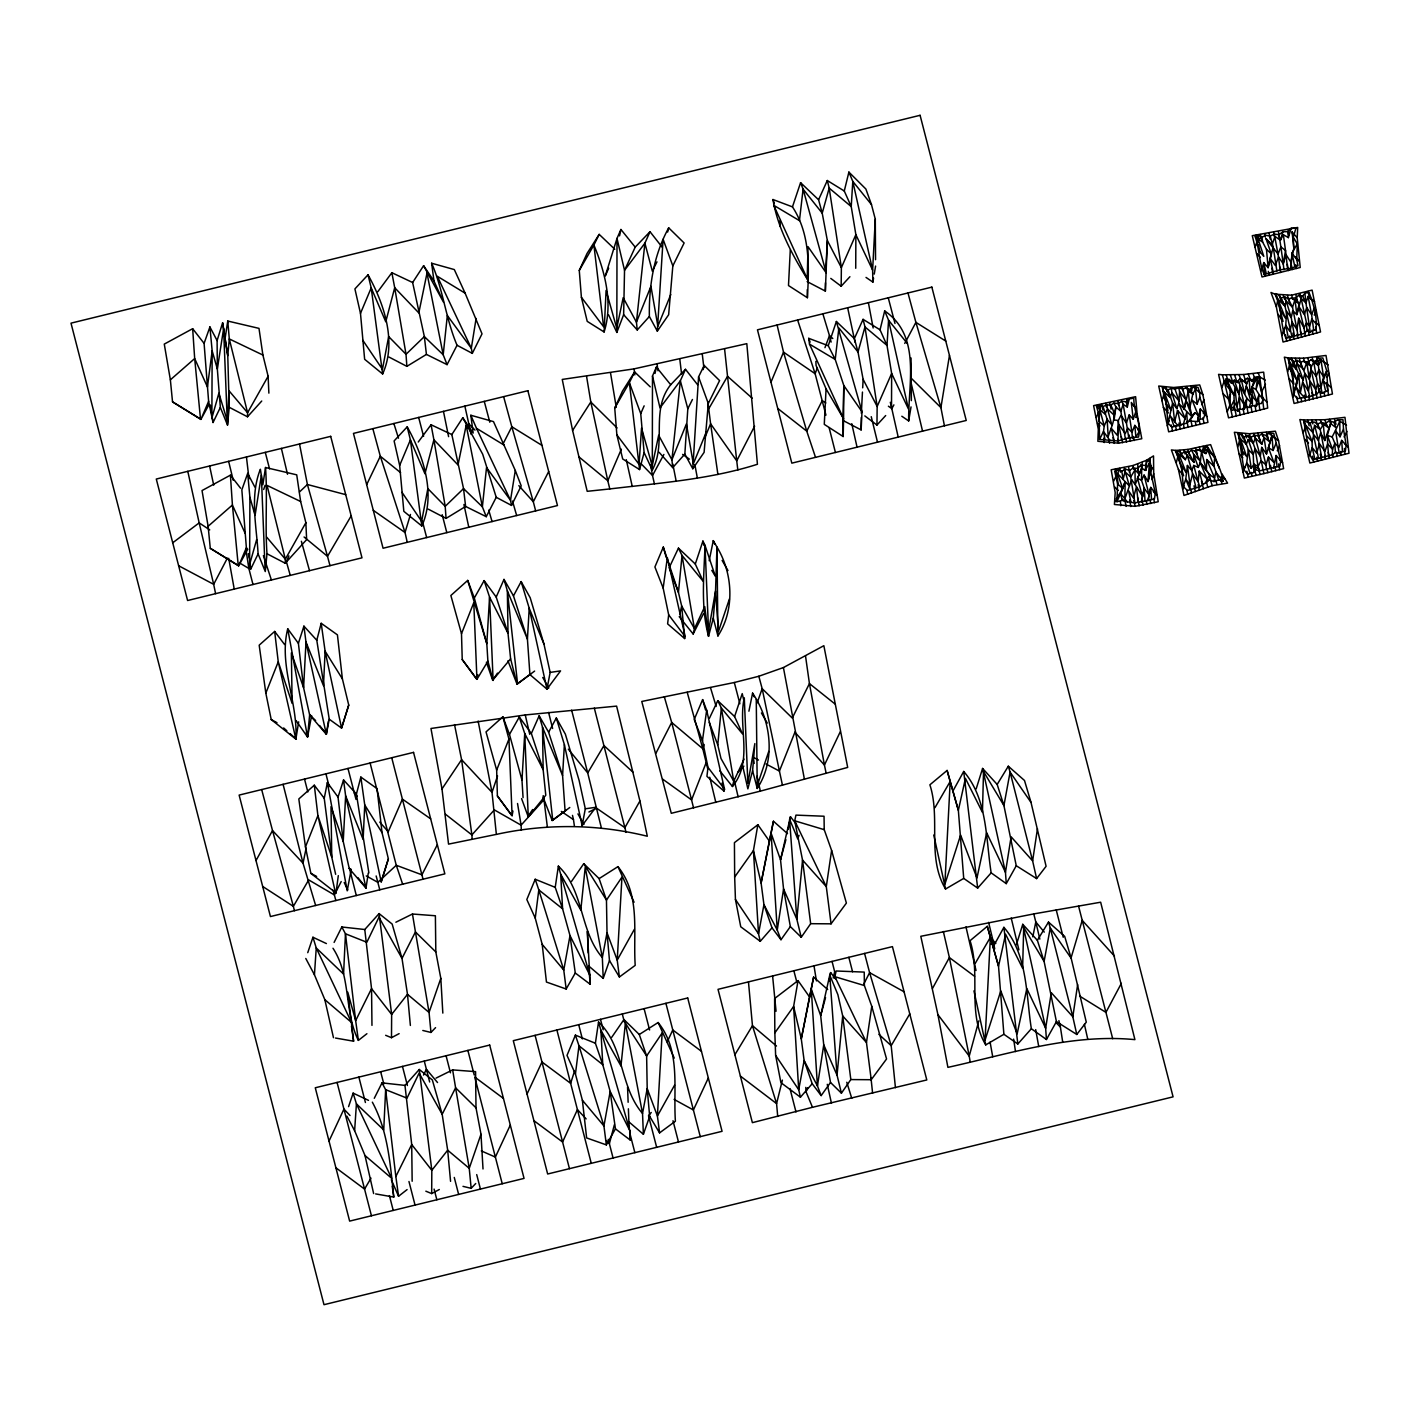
<?xml version="1.0" encoding="UTF-8"?>
<svg xmlns="http://www.w3.org/2000/svg" width="1420" height="1420" viewBox="0 0 1420 1420"><rect width="100%" height="100%" fill="white"/><g stroke="black" fill="none" stroke-linecap="round" stroke-linejoin="round"><path stroke-width="1.5" d="M1297.223 237.779L1297.685 227.448L1252.28 235.684L1262.007 276.971L1300.223 267.492L1297.223 237.779L1293.016 232.951L1293.265 239.447M652.295 470.038C666.992 443.005 650.165 410.664 670.684 384.731L656.395 367.07L652.49 375.998L652.295 470.038L644.112 452.572L640.74 413.611L629.362 382.637L634.651 371.969L650.253 386.861M1311.157 359.775L1315.328 361.443L1317.955 358.124L1322.836 357.982L1326.724 370.815L1327.806 390.624L1322.251 393.216L1318.985 391.742L1313.748 362.207L1311.157 359.775L1307.589 362.153L1303.471 361.23L1300.4 362.242L1297.17 360.396L1293.709 361.798L1292.058 359.633L1288.685 358.958L1289.981 369.147L1297.223 380.773L1293.602 394.263L1297.312 398.683L1309.772 396.659L1316.517 394.334L1318.985 391.742M265.522 467.499C267.563 496.166 264.954 524.938 266.978 553.747L285.242 563.243L306.631 539.618L305.868 522.72L300.649 501.509L296.727 474.848L265.522 467.499L262.86 484.735L260.375 469.257C249.6 496.148 256.558 525.826 258.103 553.871L250.808 568.958L249.618 564.503L249.92 497.337L247.666 473.428L241.844 489.829L246.37 547.765L238.667 565.87L247.719 549.256L246.37 547.765M855.727 268.273L855.87 234.655L851.237 206.592L852.781 181.37L848.894 172.104L844.279 191.008L851.237 206.592L829.191 188.097L827.292 180.517L844.279 191.008M891.511 407.096L891.653 373.478L887.003 345.415L888.565 320.192L884.678 310.927L880.045 329.83L887.003 345.415L864.975 326.919L863.076 319.34L880.045 329.83M296.017 720.526L307.554 737.051L309.631 714.828L303.596 687.706L298.395 643.331L287.727 628.811C278.498 665.465 298.111 702.19 295.875 739.11L298.661 721.857M385.654 1035.304L391.494 1037.7L391.654 1014.43L379.087 913.593L392.168 924.065L402.002 958.394L407.487 994.319L410.38 1025.453M425.84 1191.185L431.68 1193.581L431.822 1170.311L419.273 1069.473L432.337 1079.945L442.17 1114.274L447.673 1150.2L450.566 1181.333M830.771 278.391L841.172 286.219L841.368 267.652L829.191 188.097L822.216 213.177L827.345 240.53L825.357 291.1L807.146 281.604M864.816 415.9L876.957 425.041L877.152 406.475L864.975 326.919L857.999 352L863.129 379.353L862.685 387.837M1253.949 472.452L1253.239 454.524L1248.233 439.525L1246.316 444.194L1248.357 449.661L1251.286 468.351L1254.037 464.233L1258.084 466.434L1259.433 470.872L1279.881 466.292L1280.769 460.63L1273.74 433.437L1269.143 433.029L1266.107 435.478L1261.989 434.236L1258.262 435.833L1254.286 435.23L1251.02 437.378L1247.47 435.656L1244.026 437.023L1241.95 434.893L1238.559 434.183L1243.973 469.825L1247.559 474.262L1253.949 472.452L1255.759 469.665L1254.037 464.233M825.357 291.1L825.464 282.775M815.879 361.372L816.074 365.455L826.067 388.849L824.274 424.367L843.178 436.543L843.586 418.776L809.489 344.119L808.726 338.333L828.25 345.699L835.226 359.455L843.817 385.53L842.912 420.426L861.141 429.923L861.301 417.445M1127.32 501.863L1122.19 500.39L1116.954 501.721L1122.741 488.516L1117.398 473.41L1125.137 481.628L1124.889 498.793L1127.32 501.863L1134.899 502.875L1154.424 499.023L1155.33 493.113L1150.466 471.049L1151.46 467.961L1149.632 460.08L1146.614 461.997L1145.106 470.41L1141.716 468.05L1140.988 464.997L1145.177 465.494M1194.859 412.67L1189.676 421.048L1197.521 421.527L1198.391 415.652L1194.859 412.67L1187.369 422.929L1171.89 427.118L1168.056 423.249L1166.139 403.919L1162.66 387.11L1168.056 389.861L1172.583 402.978L1176.807 408.623L1178.706 403.369L1179.612 391.636L1178.742 387.802L1175.014 389.098L1171.287 388.264L1168.056 389.861M1200.131 419.202L1200.308 408.924L1205.207 413.806L1203.397 418.74L1200.131 419.202L1197.521 421.527L1200.308 408.924M1099.098 415.545L1099.542 439.454L1118.037 440.963L1128.776 437.804L1138.503 437.094C1141.857 423.959 1133.373 411.339 1133.852 398.15L1129.255 398.949L1126.273 401.771L1121.835 401.274L1118.161 403.511L1113.972 403.12L1110.476 405.197L1106.748 404.824L1103.074 406.564L1100.198 405.126L1096.418 406.084L1099.098 415.545L1100.198 405.126L1099.009 421.225L1104.245 425.964L1103.5 431.52L1104.902 439.046M1155.33 493.113L1150.732 487.415L1147.946 500.816L1149.064 494.888L1144.254 488.32L1141.361 501.97L1142.55 496.467L1135.201 484.628L1141.716 468.05L1141.485 480.244L1144.254 488.32L1145.017 500.816M229.223 407.291L227.519 425.095L220.349 407.416L217.331 368.952L217.1 340.569L222.62 322.802L227.768 355.763L229.223 407.291L247.488 416.788L247.577 412.723L229.294 338.936L227.768 321.044L258.99 328.375L262.895 355.036L268.114 376.264L268.877 393.145M285.242 563.243L285.331 559.178L267.049 485.409L300.649 501.509M1234.37 409.386L1233.98 395.115L1225.868 384.554L1225.993 379.033L1229.436 379.406L1232.862 383.347L1239.056 394.21L1240.21 409.191L1237.814 411.019L1234.37 409.386L1232.454 410.398L1230.288 407.717L1230.022 388.76L1225.993 379.033M1343.48 429.089L1342.983 419.716L1337.551 419.752L1333.983 422.361L1329.369 420.728L1325.534 423.444L1321.15 422.432L1317.511 424.065L1313.926 421.935L1310.039 422.805L1303.72 421.101L1309.808 454.719L1312.595 459.796L1332.297 454.808L1335.386 452.572L1339.149 452.909L1345.343 450.974L1346.195 445.205L1343.48 429.089L1340.019 436.81L1335.492 430.455L1339.77 421.261L1343.604 423.337M790.283 250.026L788.49 285.544L807.394 297.721C809.151 266.57 810.287 234.123 792.466 206.876L772.941 199.51C777.894 228.638 792.395 255.138 807.803 279.953L773.722 205.296L799.442 220.632L803.099 189.144L800.578 182.665L792.466 206.876M1146.171 470.41L1146.419 460.328L1153.519 455.891L1153.697 473.552L1158.223 501.757L1135.13 506.319L1114.416 504.49L1115.179 492.509L1111.168 469.789L1133.142 465.494L1146.419 460.328M807.252 277.255L808.033 246.707L826.227 272.906L803.099 189.144L822.216 213.177L818.577 199.758L800.578 182.665M1142.053 467.854L1142.212 462.37M1184.919 451.595L1188.54 452.394L1191.557 450.122L1195.072 450.921L1198.32 449.749L1202.012 450.673L1203.752 447.513L1207.55 446.856C1214.366 457.187 1221.502 469.008 1223.099 481.291L1218.733 479.942L1213.976 466.292L1206.716 459.53L1206.396 470.481L1209.787 474.919L1214.597 477.936L1213.94 481.558L1209.609 479.924L1199.74 486.829L1187.404 490.486L1183.286 486.563L1181.476 465.778L1175.44 450.939L1179.736 451.613L1185.38 459.707L1187.28 455.305L1184.919 451.595L1181.688 453.583M1209.609 479.924L1209.787 474.919L1200.255 462.689L1201.497 451.524L1198.32 449.749M1297.294 243.92L1291.951 253.079L1291.011 268.273L1298.022 265.771L1296.744 259.594L1297.294 243.92L1293.283 237.282L1292.058 231.637L1293.815 248.376L1290.815 262.079L1291.011 268.273L1280.166 269.782L1264.226 274.522C1258.688 262.54 1259.717 248.536 1254.925 236.111L1258.652 235.045L1261.936 237.193L1262.664 242.128L1266.48 249.387L1271.202 253.701L1268.113 267.67L1263.782 262.558L1261.723 269.321M1243.725 409.492L1245.908 407.007L1249.103 407.505L1252.476 405.605L1252.014 387.145L1257.641 377.116L1260.108 377.596L1254.712 377.471L1251.553 380.897L1247.328 378.288L1243.707 380.968L1239.624 379.016L1236.784 382.335L1239.429 382.832L1244.399 405.357L1243.725 409.492L1240.21 409.191M1305.495 430.775L1305.726 425.343L1303.72 421.101M963.719 878.412L945.543 889.009C926.55 857.254 940.856 818.541 929.887 784.816L947.105 770.439L958.358 810.323L963.719 878.412L977.67 888.103L991.16 872.856C985.764 838.741 987.61 799.069 963.701 771.45L952.962 790.993M1003.887 1034.293L985.729 1044.889C966.736 1013.134 981.043 974.422 970.055 940.697L987.29 926.319L998.526 966.203L1003.887 1034.293L1017.838 1043.984L1031.346 1028.737C1025.95 994.621 1027.778 954.95 1003.887 927.331L993.13 946.856M1332.297 454.808L1332.546 449.359L1334.818 443.164L1332.173 436.881L1335.492 430.455L1339.149 452.909M861.141 429.923L861.993 411.729L836.362 321.488L828.25 345.699M1289.981 369.147L1290.265 363.325L1288.685 358.958M649.366 316.5C648.869 285.775 653.732 255.014 668.696 227.839L684.12 242.98L672.832 265.895L668.642 314.761L657.318 331.144L649.366 316.5L637.243 329.99L623.646 314.69L624.534 270.332L617.008 238.4L620.93 229.472L635.202 247.133L624.534 270.332L644.893 243.175L650.023 231.708L662.128 247.151M692.783 468.742L698.569 376.904L704.16 365.437L719.585 380.578L708.296 403.493L704.107 452.359L692.783 468.742L684.848 454.098L687.812 408.765L680.357 380.773L685.487 369.306L697.61 384.749M825.783 270.226L827.345 240.53L841.368 267.652L855.87 234.655L872.625 270.12L872.892 282.101L866.022 277.415M861.336 413.291L862.455 392.08M875.288 219.159L872.625 270.12L852.781 181.37L871.472 204.587L875.288 219.159L875.554 259.683M884.678 310.927C921.509 336.061 908.037 383.631 908.676 420.923L901.806 416.237M521.584 798.608L528.275 816.89L545.777 795.218L543.15 769.64L531.346 733.466L539.156 715.822L542.511 727.217L562.586 775.568L548.635 732.259L556.303 718.005L564.379 744.648L562.586 775.568L565.089 811.033L552.185 820.529L543.097 797.206M521.974 780.077L524.726 733.501L519.276 717.029L509.478 734.424L521.974 780.077L523.057 797.632M1240.139 444.921L1240.494 438.94L1238.559 434.183M1273.545 467.943L1276.101 455.5L1280.769 460.63M333.469 1037.683L324.825 999.644L314.441 974.794L316.252 947.974L312.95 937.253L326.405 943.572M373.637 1193.563L364.993 1155.525L354.627 1130.675L356.42 1103.855L353.136 1093.134L368.508 1100.358M1150.342 473.144L1150.2 458.092M1214.562 459.104L1213.976 466.292L1207.852 450.264L1202.012 450.673L1205.882 453.583L1207.852 450.264M679.204 616.67L693.137 633.977L694.433 628.669L682.044 555.468L678.441 592.389L663.3 547.091L654.904 566.971L663.158 588.075L668.678 614.842L667.613 623.877L684.671 638.556L681.689 606.02L678.441 592.389L669.157 567.751L678.441 548.155L682.044 555.468L703.184 581.33L695.303 564.024L702.918 541.091L704.995 545.316C704.018 575.774 700.592 606.819 708.544 636.337L713.284 618.179L715.538 591.057L716.958 547.055L713.266 540.647L709.183 560.705M742.766 766.321L747.861 788.863L752.6 770.687L754.854 743.583L747.861 783.378L744.293 697.841C737.672 727.413 753.594 760.765 732.454 786.503L719.78 770.776M1256.114 406.457L1258.226 403.564L1259.007 394.476L1255.99 389.524L1252.014 387.145L1250.132 393.961L1256.629 401.469L1256.114 406.457L1252.476 405.605M1140.988 464.997L1137.668 468.493L1133.142 467.943L1129.592 470.481L1125.634 469.186L1123.255 478.966L1121.711 471.298L1118.676 469.789L1114.647 471.138L1117.593 483.936L1116.954 501.721M1322.251 393.216L1320.919 387.713L1323.582 376.779L1320.937 360.077L1317.955 358.124M266.978 553.747L265.274 571.55L258.103 553.871M1149.632 460.08L1148.017 481.558L1144.094 475.097L1141.485 480.244L1137.473 478.291L1141.716 468.05M1178.742 387.802L1182.611 389.08L1186.321 387.855L1190.386 389.559L1193.386 386.843L1195.498 389.062L1192.8 394.086L1189.907 407.362L1192.267 417.072L1178.706 403.369L1185.398 419.006L1177.517 410.433L1174.642 421.722L1178.103 425.876M1205.864 482.729L1207.071 478.948L1199.208 471.138L1198.178 481.806L1199.74 486.829M732.454 786.503L733.75 781.195L721.005 758.546L717.757 744.897L721.36 707.994L717.757 700.681L709.397 718.325M1310.234 332.031L1305.956 302.904L1302.655 296.177L1304.891 293.07L1309.062 292.52C1313.518 304.182 1317.316 316.837 1316.038 329.387L1310.234 332.031L1306.915 330.718L1306.453 322.748L1301.146 298.466L1298.732 295.325L1295.484 297.898L1288.259 298.733L1284.709 296.922L1280.946 298.094L1279.154 295.183L1275.178 293.638C1282.686 307.643 1279.775 324.292 1285.987 338.368L1304.785 333.274L1306.915 330.718M1245.908 407.007L1246.867 398.257L1239.926 385.406L1239.056 394.21L1234.335 380.187L1230.377 382.637L1232.862 383.347L1234.335 380.187L1239.429 382.832L1241.204 379.406L1246.689 383.702L1244.683 393.837L1241.204 379.406L1239.624 379.016M657.318 331.144L663.104 239.288L672.832 265.895M717.934 635.929L716.958 547.055C732.933 573.343 735.028 609.659 717.934 635.929L713.284 618.179M748.908 711.207L752.582 693.155C771.273 720.703 775.941 759.789 757.25 788.455L752.6 770.687M707.994 767.35L706.929 776.385L723.987 791.082L724.537 789.236L706.663 710.195L702.616 699.616L694.22 719.478L702.474 740.583L707.994 767.35L724.537 789.236M757.25 788.455L756.256 699.563M535.251 918.136L538.801 889.896L535.216 879.264L555.22 887.358L562.586 908.818L570.006 935.602L575.278 973.002L566.172 989.012L546.452 982.054L542.191 944.353L535.251 918.136L526.82 899.534L535.216 879.264M575.437 1074.017L578.987 1045.777L575.402 1035.144L595.388 1043.238L602.772 1064.698L610.174 1091.483L615.446 1128.864L606.358 1144.893L586.637 1137.935L582.378 1100.234L575.437 1074.017L567.006 1055.415L575.402 1035.144M335.652 874.312L331.765 857.165L324.239 798.306L314.299 785.207L298.821 798.945L305.46 846.923L310.856 873.335L336.007 892.985L338.297 875.625M1258.901 250.577L1263.8 256.363L1258.102 239.146L1258.652 235.045L1257.108 244.79L1258.102 239.146L1265.948 235.276L1270.19 236.146L1274.29 234.052L1279.012 234.726L1282.934 231.708L1287.976 231.673L1291.117 228.283L1295.928 228.158L1293.283 237.282L1293.815 248.376M663.158 588.075L667.347 557.669L685.221 636.71L668.678 614.842M702.474 740.583L706.663 710.195M810.66 923.692L802.531 860.076L794.721 820.813L795.946 815.115L824.044 816.234L824.221 829.67L831.605 850.438L826.298 886.648L831.055 923.834L810.66 923.692L801.235 937.289L790.354 926.603L783.556 888.955L780.521 859.792L771.113 833.221L773.421 821.221L787.514 833.664M835.936 979.338L830.647 972.594L829.759 975.096L837.889 994.674L842.699 1015.957L866.466 1042.528L834.889 976.694L836.131 970.996L864.23 972.096L864.389 985.551L871.773 1006.319L866.466 1042.528L871.223 1079.715L850.828 1079.573L841.421 1093.169L830.522 1082.484L823.742 1044.836L820.689 1015.673L811.281 989.101L813.607 977.102L827.683 989.545M555.22 887.358L558.362 866.147C584.223 890.304 579.342 930.899 602.346 957.612L603.216 978.38L588.714 965.99L590.188 984.273L575.278 973.002M595.388 1043.238L598.53 1022.027C624.392 1046.185 619.51 1086.779 642.532 1113.493L643.384 1134.26L628.882 1121.871L628.385 1108.807M1304.785 333.274L1304.057 328.038L1298.661 318.24L1296.975 329.635L1297.933 335.67M1037.47 828.694L1032.624 860.893L1036.618 878.59L1046.096 866.289L1031.009 802.406L1024.494 780.485L1008.306 766.214L997.177 784.443L1003.922 805.566L1016.258 865.738L1006.265 883.63L991.16 872.856M1077.656 984.575L1072.81 1016.773L1076.786 1034.47L1086.282 1022.169L1071.177 958.269L1064.68 936.366L1048.493 922.095L1037.363 940.324L1044.108 961.446L1056.427 1021.619L1046.433 1039.511L1031.346 1028.737M1190.386 389.559L1192.8 394.086L1188.274 390.979L1184.156 409.315L1179.612 391.636L1185.984 399.801L1184.156 409.315M225.105 338.279L227.768 321.044M1266.551 469.576L1265.948 464.872L1268.433 457.027L1273.882 462.459L1268.45 447.744L1271.965 435.656L1275.728 438.762L1269.143 433.029L1271.965 435.656L1266.533 453.974L1261.706 447.371L1260.303 456.193L1263.889 473.605L1244.346 478.078L1234.37 432.283L1249.369 433.739L1275.391 431.201L1278.55 440.839L1283.627 468.635L1263.889 473.605M476.108 318.47L471.316 348.255L472.31 353.367L457.045 345.273C445.756 318.755 443.146 289.485 431.644 263.233L454.311 269.569L465.121 293.177L482.019 333.842L472.31 353.367M462.778 417.746L473.144 433.064L470.836 415.261L493.503 421.616L515.3 470.499L510.508 500.301L511.502 505.413L496.237 497.302L482.676 454.187L462.778 417.746L451.826 434.555L463.541 488.622L465.618 506.461L486.261 516.685L496.237 497.302M1312.861 394.955L1309.346 379.033L1311.388 366.466L1313.748 362.207L1318.381 365.526L1320.919 387.713L1317.6 383.808L1315.648 389.577L1316.517 394.334M315.613 720.543L309.631 714.828L326.351 734.317L328.322 721.324M368.88 872.98L356.42 794.046L343.551 779.935L338.031 797.099L343.232 841.492L349.267 868.596L365.987 888.103L368.295 873.016M949.465 355.408L940.91 407.629L944.424 425.805M287.727 628.811L307.554 737.051L311.601 715.591M338.031 797.099L327.363 782.58L347.208 890.837L351.237 869.359L349.267 868.596M872.892 282.101L873.566 278.089M874.241 274.095L875.59 266.072M908.676 420.923L911.036 406.901M1300.4 362.242L1304.856 373.389L1309.346 379.033L1311.388 366.466L1307.589 362.153M790.354 926.603L780.982 939.72L777.255 930.082L771.113 833.221L761.102 883.009L769.338 841.066L757.854 824.736L753.434 850.598L758.528 933.845L760.25 941.318L772.018 927.828L763.942 904.664L761.102 883.009L753.434 850.598L734.672 877.01L735.436 899.463L740.743 926.781L760.25 941.318M830.522 1082.484L821.168 1095.601L817.441 1085.963L811.281 989.101L801.288 1038.89L809.524 996.946L798.04 980.616L793.62 1006.478L798.715 1089.726L800.436 1097.198L812.204 1083.708L804.128 1060.545L801.288 1038.89L793.62 1006.478L774.841 1032.89L775.622 1055.344L780.911 1082.661L800.436 1097.198M1195.871 487.131L1191.788 470.499L1187.422 465.458L1185.753 479.179L1183.286 486.563M1283.946 269.693L1283.254 263.871L1285.526 250.541L1283.361 234.673L1288.366 237.637L1291.117 228.283M788.242 829.422L790.461 816.713L795.75 823.458M829.156 981.06L830.647 972.594M1254.712 377.471L1257.641 377.116L1255.99 389.524L1259.7 377.684M1300.01 397.777L1296.176 387.127L1298.679 373.762L1292.058 359.633M521.14 581.596L530.192 597.731L543.966 644.094L550.144 672.405L546.966 689.144L529.926 674.624L527.423 639.16L529.216 608.239L521.14 581.596L513.472 595.867L527.423 639.16L507.348 590.809L503.993 579.413L496.201 597.057L508.005 633.231L510.614 658.809L517.022 684.138L507.934 660.797M594.536 809.027L582.129 825.553L585.306 808.797L579.129 780.485L565.355 734.14L556.303 718.005M329.245 719.212L326.351 734.317L305.992 642.071L303.916 626.149L316.784 640.26L329.245 719.212L341.563 728.105L348.734 705.083L342.397 678.884L337.427 634.864L321.204 623.291L316.784 640.26M324.239 798.306L327.363 782.58M1225.868 384.554L1226.809 379.832L1232.862 383.347M1116.865 478.806L1118.676 469.789M1032.802 936.881L1035.801 921.953L1033.778 913.912L920.799 936.295L937.91 1014.625L947.903 1067.361C1009.389 1053.835 1071.159 1033.476 1134.917 1039.635L1100.66 902.215L1033.778 913.912M769.338 841.066L773.421 821.221M809.524 996.946L813.607 977.102M306.17 848.024L303.028 863.183L315.648 905.498M1144.254 488.32L1142.55 496.467L1137.473 478.291M1297.17 360.396L1296.407 369.342L1290.265 363.325L1292.715 374.507L1293.602 394.263L1298.679 373.762L1303.116 379.814L1300.312 392.95L1303.826 396.996M1276.349 306.844L1277.645 300.685L1275.053 294.188L1270.989 292.467L1276.349 306.844L1283.041 342.025L1320.547 331.961L1312.115 290.124L1291.614 295.183L1275.053 294.188M619.564 235.862L620.93 229.472M655.028 373.46L656.395 367.07M1292.022 336.984L1284.994 306.241L1286.147 300.898L1284.709 296.922M833.221 978.043L834.676 971.795L832.067 961.411M1270.19 236.146L1273.19 246.867L1268.113 267.67L1266.48 249.387M1150.466 471.049L1148.017 481.558L1151.46 467.961L1149.33 463.293L1145.106 470.41M679.701 614.541L681.689 606.02L694.433 628.669L704.746 606.624L708.544 636.337M1325.534 456.849L1320.209 429.532L1314.618 425.343L1312.914 432.55L1318.576 458.5M1121.835 401.274L1123.149 404.292L1127.303 407.025L1129.255 398.949M667.648 232.046L668.696 227.839M703.113 369.644L704.16 365.437M782.384 1080.105L776.58 1103.606L777.716 1116.457M1152.135 479.711L1153.697 473.552M1176.381 462.405L1177.908 456.37L1175.76 450.442L1171.394 449.909L1178.405 469.416L1183.978 495.456L1212.201 485.693L1227.59 483.119L1221.963 473.854M360.84 777.077L364.745 804.945L381.199 881.891L388.37 858.869L382.033 832.653L377.063 788.632L360.84 777.077L356.42 794.046M614.398 1124.658L609.375 1143.668L606.464 1140.562M599.187 234.371L587.01 253.523L579.271 270.439L581.401 297.295L587.223 321.364L604.103 331.978C613.191 303.383 605.062 271.912 593.897 245.039L599.187 234.371L614.789 249.245M634.651 371.969L622.475 391.121L614.736 408.055L616.866 434.893L622.688 458.962L639.568 469.576L644.112 452.572M785.899 839.681L780.521 859.792L790.461 816.713M825.535 997.585L820.689 1015.673L829.759 975.096L837.037 1075.153L841.421 1093.169M978.806 1020.891L969.221 1056.125L970.215 1062.036M1183.464 424.012L1186.712 412.297L1187.369 422.929M249.618 564.503L256.63 539.671M1237.814 411.019L1236.927 406.546L1239.607 397.085L1244.399 405.357L1246.867 398.257L1251.553 403.191L1246.423 386.453L1250.132 393.961L1253.736 381.394L1257.641 377.116L1251.553 380.897L1253.736 381.394L1247.328 378.288M1287.656 371.756L1289.697 364.762L1287.763 357.875L1284.337 357.148L1288.916 378.483A636.568 619.244 -1 0 0 1292.715 397.351L1294.081 403.475L1332.457 394.014L1326.014 355.461L1303.454 358.213L1287.763 357.875M1162.004 400.706L1158.702 386.027L1173.701 387.483L1199.722 384.944L1202.882 394.582L1207.941 422.379L1168.678 431.822L1162.004 400.706L1164.045 393.802L1167.968 410.824M1237.69 446.963L1239.731 440.058L1237.796 433.171M1070.928 958.34L1082.217 920.355L1114.469 956.121M1274.29 234.052L1278.479 256.86L1283.254 263.871L1286.023 254.57L1285.526 250.541L1280.875 246.885L1279.012 234.726M1271.202 253.701L1265.983 238.649L1272.089 244.737L1274.982 236.412L1280.396 240.246L1282.934 231.708M410.469 514.448L405.037 532.518L407.256 542.333M467.499 428.059L468.813 423.817L464.855 406.138M381.199 881.891L388.37 858.869M976.179 788.881L982.587 768.433L997.177 784.443M1016.365 944.761L1022.755 924.313L1037.363 940.324M574.479 1071.23L570.645 1083.336L541.978 1062L527.051 1094.004M704.125 744.488L702.776 748.713L707.728 768.823M1283.378 332.777L1285.757 325.269L1286.609 311.264L1291.242 317.601L1294.437 335.706M298.395 643.331L303.916 626.149M1255.156 247.151L1257.357 240.37L1256.096 235.152M1249.103 407.505L1252.884 395.843M1288.259 298.733L1292.502 307.306L1286.147 300.898L1291.242 317.601L1292.715 310.696L1296.851 314.69L1299.14 303.773L1295.005 299.584L1292.502 307.306L1296.975 329.635L1292.058 321.967L1289.892 331.446L1285.757 325.269L1288.277 337.41M1295.005 299.584L1296.851 314.69L1301.146 298.466L1305.956 302.904L1308.104 296.372L1311.867 300.064M1254.286 435.23L1255.315 438.034L1261.812 444.282L1264.048 437.466L1261.989 434.236M1182.736 489.261L1183.925 485.64M1281.923 335.493L1284.337 328.197M744.062 759.132L733.75 781.195L721.36 707.994L742.482 733.856L734.601 716.55L742.234 693.617L743.725 700.06M497.55 775.906L492.012 792.36L496.361 834.392L448.542 844.119L441.993 788.934L430.97 728.478L525.258 714.952L616.599 706.113L639.923 801.004L647.307 836.238C597.767 824.008 546.203 823.458 496.361 834.392M307.749 952.678L312.95 937.253M348.575 1106.641L353.136 1093.134M729.436 598.92L718.449 631.492L715.538 591.057L708.544 630.853L704.995 545.316L715.254 576.041L711.81 570.378M757.765 784.017L768.753 751.428M1309.808 454.719L1312.222 447.69L1312.062 441.531L1313.855 434.839L1318.488 440.484L1321.7 457.347M395.861 922.237L412.457 914.019L435.39 915.758L435.816 951.95L440.821 978.362L429.053 1012.442L430.97 1032.446L422.805 1030.476M436.029 1078.117L452.643 1069.899L475.576 1071.639L476.002 1107.831L480.99 1134.243L469.239 1168.323L471.156 1188.327L462.991 1186.357M1135.894 411.48L1133.213 419.219L1129.219 414.871L1126.433 422.965L1128.776 437.804M263.658 489.492L265.079 485.374M1122.19 500.39L1120.646 493.627L1116.244 499.183L1122.741 488.516L1125.137 481.628L1129.415 485.977L1124.889 498.793L1120.646 493.627L1125.137 481.628M1168.056 423.249L1172.583 402.978L1174.642 421.722L1170.506 416.237L1174.145 426.444M1221.91 387.642L1224.2 381.11L1222.301 374.791L1218.555 374.365L1228.548 417.853L1267.687 408.09L1263.658 372.164L1243.547 374.525L1222.301 374.791M1303.223 432.816L1305.513 426.266L1303.595 419.965L1299.868 419.539L1309.861 463.026L1349 453.246L1344.971 417.32L1324.86 419.699L1303.595 419.965M603.216 978.38L609.482 960.541L607.014 932.727L606.464 900.102L599.116 878.607L583.744 863.697L571.497 881.465M757.144 702.918L762.167 688.682L758.83 676.257L783.414 667.56L823.848 645.692L847.687 767.421L760.357 791.135L671.287 813.305L641.769 701.462L734.317 682.505L758.83 676.257M643.384 1134.26L649.668 1116.404L647.2 1088.607L646.632 1055.983L639.284 1034.488L623.93 1019.578L611.683 1037.345M1325.73 391.423L1323.209 380.773L1326.724 370.815L1323.582 376.779L1318.896 369.679L1316.233 376.389L1310.962 369.537L1315.648 389.577L1310.234 381.377L1308.441 391.103L1309.772 396.659M220.349 407.416L213.053 422.503L208.616 401.31L204.089 343.374L209.911 326.955L217.1 340.569M1260.711 271.291L1261.847 268.043M461.5 633.71L473.783 602.666L476.942 679.31L462.228 659.537L461.5 633.71L450.868 595.495L467.712 580.407L486.811 643.668L474.316 598.015L484.113 580.62L489.563 597.092L486.811 643.668L487.894 661.223L476.942 679.31L477.777 674.624M512.105 815.719L497.391 795.946L496.663 770.119L486.03 731.903L502.875 716.798L508.946 739.074L512.105 815.719L512.939 811.033M1292.715 397.351L1294.596 392.115M250.381 564.308L248.855 568.462L252.991 584.507M812.488 1107.298L752.387 1122.652L718.023 989.332L892.434 946.625L926.798 1079.963L812.488 1107.298L806.063 1091.82L807.554 1087.702M1167.293 425.822L1169.175 420.693M1242.961 472.079L1244.861 466.949M1248.233 439.525L1253.452 442.987L1255.315 438.034L1260.303 456.193L1255.12 448.702L1251.02 437.378M1135.698 417.445L1137.101 413.699L1135.609 396.677L1093.595 405.623L1098.299 429.195L1097.873 441.283L1118.552 443.182L1141.786 438.745L1137.101 413.699M817.387 367.709L815.133 373.726L825.943 415.137M824.949 347.669L829.475 335.635L822.854 313.82M1164.276 392.026L1170.896 409.936L1166.139 403.919L1164.276 392.026L1170.115 397.458L1171.908 392.701L1171.287 388.264M382.619 373.975C397.067 342.078 384.11 303.632 368.011 274.805L354.911 288.899L360.485 313.376L364.638 359.278L382.619 373.975L371.206 287.87L368.011 274.805M421.811 526.003C436.242 494.124 423.284 455.678 407.203 426.852L394.103 440.928L399.659 465.423L403.83 511.324L421.811 526.003L410.398 439.898L407.203 426.852M1096.453 417.533L1098.388 412.474M608.63 314.956L616.83 332.422L623.646 314.69M1346.195 445.205L1341.669 440.36L1338.918 447.477L1334.818 443.164L1335.386 452.572M799.052 835.351L797.721 838.794L789.573 819.216L796.851 919.272L801.235 937.289M1227.217 411.871L1229.844 405.09M1308.512 457.045L1309.826 453.654M991.337 944.3L992.917 940.235L988.604 922.379M706.202 762.522L691.575 799.904L693.546 807.927M1205.882 453.583L1201.497 451.524L1206.396 470.481L1200.255 462.689L1198.338 467.428L1193.758 465.423L1191.788 470.499L1187.28 455.305L1194.007 462.387L1193.617 454.329L1191.557 450.122M1243.973 469.825L1246.689 462.902L1248.357 449.661L1253.239 454.524L1255.12 448.702L1258.084 466.434L1261.066 460.684L1265.948 464.872L1261.706 447.371M265.824 693.137L278.249 661.827L274.663 631.438L259.185 645.177L265.824 693.137L271.22 719.567L295.875 739.11L278.249 661.827L292.13 703.397L291.366 652.916L303.596 687.706L305.992 642.071L323.494 685.7L325.109 651.177L321.204 623.291M305.46 846.923L317.902 815.612L314.299 785.207M496.663 770.119L508.946 739.074M1198.391 415.652L1192.196 400.227L1197.113 404.043L1199.829 397.209L1199.758 392.328L1197.983 387.34L1193.386 386.843M1314.21 308.3L1311.619 314.725L1313.695 330.274M1243.725 406.564L1245.872 401.274L1248.109 413.273M670.772 294.543L657.868 326.245L650.946 286.308L636.444 322.18L637.243 329.99M706.237 432.159L693.333 463.861L686.41 423.905L671.909 459.796L672.707 467.606L684.848 454.098M1134.811 425.361L1135.911 437.111L1139.603 430.81L1134.811 425.361L1131.953 432.354L1132.415 438.23M1230.554 394.263L1228.531 399.18L1232.436 416.965M1268.45 447.744L1273.101 450.477L1276.065 443.235M704.657 438.123L710.603 423.781L707.923 402.321M770.971 382.228L783.52 352.142L777.095 325.02M360.485 313.376L371.206 287.87L385.761 321.754L394.707 287.727L391.867 272.711L412.634 282.509L424.349 336.593L426.426 354.414L447.069 364.638L457.045 345.273M399.659 465.423L410.398 439.898L424.953 473.783L433.899 439.774L431.059 424.757L451.826 434.555M621.356 449.164L607.795 480.741L609.801 488.941C659.306 482.995 709.663 479.481 757.428 464.269L746.813 343.658L634.03 368.88L562.249 379.424L572.597 430.455L587.205 491.32L609.801 488.941M1277.272 450.743L1279.58 445.472M288.917 555.912L286.378 561.663L290.266 575.384M608.683 268.238L605.257 276.012L617.008 238.4L616.83 332.422M640.74 413.611L644.147 405.836M818.577 199.758L827.292 180.517M809.489 344.119L835.226 359.455L838.883 327.967L857.999 352L854.361 338.581L863.076 319.34M1314.21 315.116L1316.304 310.465M1113.706 481.131L1116.688 474.599L1115.374 469.097M208.616 401.31L200.912 419.415L208.953 404.629M329.014 1141.094L343.942 1109.091L350.012 1115.516M510.295 1125.084L495.367 1157.087L481.309 1150.91M667.169 1041.978L672.778 1029.979L701.444 1051.315M708.332 1077.975L693.404 1109.978L674.109 1099.417M1320.937 360.077L1318.381 365.526L1315.328 361.443L1320.937 360.077L1324.895 362.987M840.303 731.673L824.434 765.06L826.156 773.332M366.662 484.664L380.311 456.228L372.839 428.662M1258.99 381.661L1263.267 399.481L1261.28 403.599L1258.226 403.564M423.533 1075.082L426.39 1069.26L437.537 1082.537M1201.639 404.611L1204 399.765M407.096 1189.587L398.558 1196.261L395.843 1176.541L411.711 1144.52L404.966 1085.395L419.273 1069.473M1099.542 439.454L1103.5 431.52L1110.014 440.537M511.502 505.413L521.211 485.888L515.3 470.499M656.981 261.866L652.33 271.167L644.893 243.175L636.444 322.18L623.185 297.703L616.741 328.215L606.074 290.461L604.103 331.978M334.108 942.418L341.829 926.994L364.78 929.514L379.087 913.593M687.812 408.765L692.445 399.481M374.276 1098.299L382.015 1082.874L404.966 1085.395M1344.101 436.934L1346.888 431.396M548.688 471.511L533.316 501.775L535.659 510.898M341.19 881.572L334.392 894.937L308.69 879.903L293.372 906.351L294.401 910.699M503.035 443.945L511.821 426.745L503.621 396.642M693.137 633.977L703.45 613.795M655.969 753.203L671.678 722.443L664.347 696.865M864.017 983.598L869.608 972.647L864.585 953.441M437.324 844.722L421.917 874.809L396.269 865.277L370.105 763.019M1263.8 409.173L1261.67 391.76L1265.486 384.323M754.606 426.195L736.731 460.861L737.832 470.02M1230.288 407.717L1233.678 401.168L1236.927 406.546L1234.974 388.21L1233.98 395.115L1226.809 379.832M1314.618 425.343L1318.488 440.484L1320.618 432.816L1324.771 440.502L1330.611 423.568L1329.369 420.728M227.36 558.149L213.674 584.33L215.591 593.666M904.753 343.427L915.9 322.358L907.983 292.981M1121.374 983.332L1105.931 1012.371L1112.694 1038.712M1280.396 240.246L1283.361 234.673M663.885 454.453L652.525 475.487L654.407 483.883M932.479 988.48L949.376 957.559L943.359 931.502M256.008 860.555L272.516 830.54L261.67 789.573M893.908 404.877L891.813 408.658L898.203 437.111M634.367 929.337L617.221 960.115L619.386 976.995L635.202 965.369C632.983 931.91 640.793 894.973 617.948 866.644L599.116 878.607M674.553 1085.217L657.407 1115.996L659.572 1132.876L675.387 1121.25C673.151 1087.791 680.961 1050.853 658.134 1022.524L639.284 1034.488M268.114 376.264L247.577 412.723L228.868 390.606L227.519 425.095M305.868 522.72L285.331 559.178L266.623 537.062M639.923 801.004L624.889 827.7L626.06 832.368M579.271 270.439L593.897 245.039L603.589 326.742L581.401 297.295M614.736 408.055L629.362 382.637L639.568 469.576M708.704 408.853L727.537 376.318L724.608 349.16M934.981 807.643L950.193 781.444L947.105 770.439M975.149 963.523L990.379 937.324L987.29 926.319M909.776 1013.88L891.192 1045.67L895.434 1087.649M351.184 515.868L327.505 556.321L329.99 565.657M371.01 1178.156L364.567 1189.09L335.883 1167.772M1327.043 377.205L1329.28 373.407M734.885 1054.723L752.458 1025.666L748.464 981.877M572.597 430.455L590.809 402.02L586.602 376.584M412.634 282.509L423.604 265.7L433.97 281.018L443.484 302.14L423.604 265.7M441.993 788.934L461.589 759.682L454.524 724.591M1209.787 474.919L1207.071 478.948L1200.255 462.689M510.614 658.809L492.651 680.233L497.497 673.115M527.814 816.642L532.66 809.524M543.966 644.094L529.216 608.239L546.966 689.144L560.563 670.897L550.144 672.405M348.734 705.083L341.563 728.105L325.109 651.177L342.397 678.884M831.055 923.834L846.391 903.102L831.605 850.438M871.223 1079.715L886.559 1058.983L871.773 1006.319M377.791 291.704L391.867 272.711M418.261 442.01L431.059 424.757M462.228 659.537L476.321 678.724M497.391 795.946L511.484 815.133M1208.828 479.428L1206.556 482.125L1207.71 487.166M651.265 1112.499L648.496 1115.658L656.661 1147.324M543.203 795.644L543.984 799.691L521.087 825.162L521.353 830.238M247.488 416.788L261.741 401.026M841.172 286.219L849.905 276.722M876.957 425.041L885.689 415.545M430.97 1032.446L435.567 1027.636M471.156 1188.327L475.735 1183.517M635.202 247.133L650.023 231.708M670.684 384.731L685.487 369.306M737.938 772.231L743.867 766.143M299.478 491.977L307.412 484.504L299.514 443.981M1114.665 501.917L1117.292 499.467M170.364 379.832L194.682 358.55L192.659 328.695L164.276 344.101L170.364 379.832L172.53 401.86L200.912 419.415M208.119 526.288L232.418 505.005L230.413 475.167L202.03 490.557L208.119 526.288L210.284 548.315L238.667 565.87M332.99 948.258C351.361 976.374 343.889 1011.519 358.373 1040.381L366.91 1033.707M757.854 824.736L734.424 842.646L734.672 877.01M798.04 980.616L774.61 998.526L774.841 1032.89M534.63 671.074L517.572 683.765L507.348 590.809L508.005 633.231L489.563 597.092L493.13 680.482L487.894 661.223M565.089 811.033L569.793 807.483M172.707 542.795L199.173 522.879L187.795 471.334M517.022 684.138L530.849 673.843M552.185 820.529L566.012 810.252M389.044 357.077L406.865 366.36L426.426 354.414M428.236 509.123L446.058 518.406L465.618 506.461M1121.711 471.298L1125.634 469.186M391.494 1037.7L399.127 1033.636M431.68 1193.581L439.312 1189.516M588.892 812.009L596.613 808.211L624.889 827.7L594.323 708.136M1213.94 481.558L1218.733 479.942M1175.76 450.442L1187.777 449.448L1210.621 444.637L1219.319 468.369M585.306 808.797L595.708 807.305M335.475 1038.038L353.598 1041.197L347.758 992.154L355.657 1020.66L358.373 1040.381M375.661 1193.918L393.784 1197.078C390.269 1164.702 388.175 1131.438 372.342 1102.168M1298.732 295.325L1302.655 296.177M345.717 494.657L307.412 484.504L327.505 556.321L304.075 537.009M1332.173 436.881L1327.38 435.496L1330.611 423.568L1335.9 427.58L1333.983 422.361M824.221 829.67L794.721 820.813L826.298 886.648L802.531 860.076L796.851 919.272L783.556 888.955L777.255 930.082L763.942 904.664L758.528 933.845L735.436 899.463M834.889 976.694L864.389 985.551M1255.759 469.665L1259.433 470.872M1254.02 466.488L1258.652 468.635L1259.966 474.546M262.895 355.036L229.294 338.936L227.768 355.763L222.62 322.802M752.795 757.02L758.493 760.037M766.108 764.049L779.42 771.078L782.473 785.278M178.636 565.746L213.674 584.33L199.173 522.879L209.734 529.891M271.22 719.567L276.971 722.691M310.856 873.335L316.607 876.459M904.078 991.799L869.608 972.647L891.192 1045.67L878.891 1034.346M366.271 875.927L377.827 882.335L379.779 889.79M1342.894 423.178L1346.533 425.255M1258.297 373.105L1259.753 376.974L1265.22 380.098M239.536 562.923L248.855 568.462L245.855 548.936M465.121 293.177L437.289 276.261L471.316 348.255L447.335 315.506L443.2 354.769L447.069 364.638M470.836 415.261L476.481 428.308L504.295 445.223M172.53 401.86L200.504 419.006L194.682 358.55L207.444 387.003L212.166 350.882L209.911 326.955M210.284 548.315L238.24 565.462L232.418 505.005L245.198 533.476M541.961 445.383L511.821 426.745L533.316 501.775L518.832 485.622M1079.661 996.094L1105.931 1012.371L1078.543 906.031M945.773 341.084L915.9 322.358L940.91 407.629L911.143 378.128M1016.258 865.738L1036.618 878.59M1056.427 1021.619L1076.786 1034.47M1221.271 476.641L1224.803 478.913M262.664 886.453L293.372 906.351L272.516 830.54L303.028 863.183L283.095 784.319M1258.102 239.146L1262.664 242.128M825.819 402.978L822.251 400.617L806.755 431.147L815.524 457.347M561.326 811.423L573.467 819.624L574.408 826.032M1337.551 419.752L1339.77 421.261L1340.019 436.81M1274.13 437.768L1278.55 440.839M1198.462 391.512L1202.882 394.582M430.65 818.825L402.41 799.14L388.228 831.747L379.761 822.073M373.283 510.33L405.037 532.518L380.311 456.228L400.582 472.647M682.629 454.382L689.41 459.139M888.387 406.209L891.813 408.658L890.322 402.286M662.696 779.172L691.575 799.904L671.678 722.443L702.776 748.713L687.209 692.285M1324.079 361.993L1328.144 364.922M1203.752 447.513L1212.751 454.027M974.581 976.303L949.376 957.559L969.221 1056.125L937.91 1014.625M533.92 1120.682L562.586 1141.999L577.425 1109.623L586.14 1118.907M503.425 1098.406L474.759 1077.07L502.236 1183.747M615.446 1128.864L630.356 1140.153L629.965 1130.977L598.53 1022.027M740.388 1076.094L776.58 1103.606L752.458 1025.666L776.491 1046.025M1199.758 392.328L1195.498 389.062L1197.113 404.043M1291.348 297.738L1299.14 303.773L1295.484 297.898M777.716 408.445L806.755 431.147L783.52 352.142L815.133 373.726L797.614 319.997M445.489 814.246L471.884 834.924L472.168 839.113M834.924 703.912L809.435 683.588L805.53 656.058M1253.097 381.181L1250.079 378.732L1248.269 374.188M1185.38 459.707L1175.44 450.939M578.668 456.654L607.795 480.741L590.809 402.02L617.079 427.935M324.825 999.644L351.468 1022.4L316.252 947.974L343.569 974.084L345.468 933.792L341.829 926.994M364.993 1155.525L391.636 1178.281L356.42 1103.855L383.737 1129.965L385.636 1089.672L382.015 1082.874M1122.528 499.29L1125.119 501.544L1126.149 506.407M832.794 338.528L829.475 335.635L831.126 342.078M1309.4 297.082L1314.565 301.643M1208.775 451.524L1214.65 456.707M283.645 727.945L286.822 730.767M290.017 733.572L296.372 739.216M332.83 890.18L336.007 892.985M1117.593 483.936L1122.741 488.516M752.227 398.221L727.537 376.318L736.731 460.861L710.603 423.781L717.916 474.493M1240.494 438.94L1246.636 456.583L1241.896 450.495L1240.494 438.94L1246.316 444.194L1244.026 437.023M633.125 772.338L603.944 745.571L587.702 772.924L601.405 827.966M1243.707 380.968L1246.689 383.702L1249.156 378.43L1250.132 393.961M1280.094 460.435L1282.615 462.778M1203.148 413.007L1206.947 416.521M678.441 548.155L695.303 564.024M717.757 700.681L734.601 716.55M836.362 321.488L854.361 338.581M1231.14 406.351L1235.063 410.131L1236.341 416.078M1186.321 387.855L1192.8 394.086M1133.32 404.966L1136.408 408.002M1114.629 486.882L1118.268 490.45M435.816 951.95L415.439 931.946L412.457 914.019M476.002 1107.831L455.607 1087.826L452.643 1069.899M1280.946 298.094L1284.994 306.241L1277.982 299.336L1275.178 293.638M1321.15 422.432L1328.907 428.165L1325.534 423.444M1097.553 423.444L1100.038 425.893M1315.594 322.091L1319.322 325.819M848.894 172.104L865.88 189.037L871.472 204.587M1345.13 444.123L1348.237 447.247M1262.274 397.405L1266.924 402.091M1326.546 383.027L1331.41 387.926M1304.59 439.029L1308.53 443.022M1223.277 393.873L1228.531 399.18L1224.2 381.11L1226.986 383.95M474.99 430.082L468.813 423.817L471.209 434.431M1055.788 1022.365L1060.403 1027.068L1062.71 1042.085M640.74 463.381L652.525 475.487L650.555 464.677M1137.952 429.94L1140.455 432.55M1316.588 324.204L1311.76 319.074L1309.737 326.28L1306.453 322.748L1304.057 328.038L1298.75 306.294L1304.305 314.565L1306.737 307.519L1311.619 314.725L1308.104 296.372M1306.844 436.011L1312.062 441.531L1305.726 425.343L1312.914 432.55L1310.039 422.805M1133.142 467.943L1138.733 473.765L1137.668 468.493M995.828 943.43L992.917 940.235L994.71 948.844M1238.986 453.601L1242.837 457.808M1163.299 407.345L1168.447 412.954M1256.611 253.346L1260.392 257.481M1153.306 491.462L1156.945 495.473M1323.209 380.773L1327.824 385.867M659.111 452.288L672.707 467.606M1265.983 238.649L1278.035 254.056L1280.875 246.885L1283.254 263.871M1288.916 378.483L1293.922 384.199L1289.697 364.762M347.971 768.451L354.343 793.052L357.165 796.283M1263.267 399.481L1259.007 394.476L1256.629 401.469L1252.014 387.145M1251.286 468.351L1246.689 462.902L1250.044 473.357M542.191 944.353L563.758 970.073L566.172 989.012M582.378 1100.234L603.926 1125.954L606.358 1144.893M1044.268 932.106L1035.801 921.953L1039.831 939.117M1178.405 469.416L1183.623 475.735L1177.908 456.37M1295.466 256.754L1299.229 261.351M1247.47 435.656L1253.452 442.987M568.337 749.174L587.702 772.924L571.639 710.195M319.606 725.514L326.298 733.785M357.911 877.631L365.934 887.553M907.256 343.409L888.565 320.192L908.409 408.942L891.653 373.478L877.152 406.475L863.129 379.353M1223.099 481.291L1215.786 472.043L1214.597 477.936L1206.716 459.53M192.659 328.695L204.089 343.374M230.413 475.167L240.566 488.196M274.663 631.438L284.603 644.538M616.866 434.893L639.053 464.34L641.538 428.059L652.206 465.813L658.667 435.301L671.909 459.796L680.357 380.773L659.998 407.948L652.49 375.998M772.018 927.828L780.982 939.72M812.204 1083.708L821.168 1095.601M1296.744 259.594L1291.951 253.079L1294.774 266.463M1134.367 406.582L1131.314 402.428L1133.213 419.219M484.113 580.62L496.201 597.057M519.276 717.029L531.346 733.466M1149.756 464.589L1153.413 469.7M1296.176 387.127L1300.312 392.95L1298.679 373.762M861.993 411.729L843.817 385.53L843.586 418.776L826.067 388.849M1181.476 465.778L1186.197 472.594L1178.884 454.329L1179.274 459.654M1031.009 802.406L1010.081 772.072L1008.306 766.214M1071.177 958.269L1050.267 927.952L1048.493 922.095M1278.178 314.352L1283.041 321.435L1277.645 300.685M362.828 340.303L382.442 369.342L388.654 336.575L406.014 354.29L406.865 366.36M402.02 492.349L421.633 521.389L427.846 488.622L445.205 506.336L446.058 518.406M775.622 1055.344L798.715 1089.726L804.128 1060.545L817.441 1085.963L823.742 1044.836L837.037 1075.153L842.699 1015.957L850.828 1079.573M1290.815 262.079L1286.023 254.57L1287.496 268.398M1280.858 310.909L1285.49 318.311L1277.982 299.336L1278.87 304.59M382.033 832.653L364.745 804.945L363.13 839.468L345.628 795.857L343.551 779.935M609.482 960.541L619.386 976.995M649.668 1116.404L659.572 1132.876M722.123 560.438L727.963 570.574M761.422 712.964L767.261 723.099M503.993 579.413L513.472 595.867M539.156 715.822L548.635 732.259M542.759 677.5L548.777 688.043M577.922 813.909L583.922 824.452M1266.107 435.478L1269.675 441.833L1264.048 437.466L1266.533 453.974M1188.54 452.394L1194.007 462.387M305.779 958.464L314.441 974.794M346.924 1116.156L354.627 1130.675M1284.994 306.241L1279.154 295.183L1281.142 301.058M247.666 473.428L254.837 487.024M1195.072 450.921L1200.326 461.127L1193.617 454.329L1198.338 467.428M1113.972 403.12L1115.889 406.901L1120.859 411.392L1125.474 439.348M629.965 1130.977L610.174 1091.483L603.926 1125.954L578.987 1045.777L602.772 1064.698L600.873 1030.174L620.966 1065.994L625.386 1023.199L623.93 1019.578M1317.511 424.065L1320.209 429.532L1323.351 424.615L1324.771 440.502M1220.383 479.8L1222.158 483.403M634.066 902.232L617.948 866.644M674.251 1058.113L658.134 1022.524M306.365 732.489L308.14 736.234M344.208 882.53L347.776 890.003M476.481 428.308L510.508 500.301L486.528 467.535L482.374 506.816L486.261 516.685M1241.95 434.893L1246.316 444.194M391.317 1179.771L398.558 1196.261M1166.015 387.944L1170.115 397.458M1258.262 435.833L1261.812 444.282M713.266 540.647L714.81 544.286M752.582 693.155L754.109 696.812M583.744 863.697L606.464 900.102L621.96 877.116L617.221 960.115L607.014 932.727L602.346 957.612L585.217 867.318L580.798 910.113L560.705 874.294L558.362 866.147M1290.265 363.325L1297.223 380.773M1329.581 419.361L1331.392 423.905M1192.267 417.072L1185.878 400.511L1189.907 407.362L1188.274 390.979M1195.125 385.583L1196.368 388.849M709.237 722.336L717.757 744.897M1110.476 405.197C1118.144 415.563 1111.363 426.302 1108.186 436.65L1107.139 419.326L1103.074 406.564M467.712 580.407L474.316 598.015M502.875 716.798L509.478 734.424M1320.316 419.93L1322.233 425.059M1239.003 374.773L1240.92 379.885M772.941 199.51L774.344 203.309M808.726 338.333L810.128 342.131M698.569 376.904L708.296 403.493M1261.954 432.834L1263.232 436.366M1186.268 386.577L1187.564 390.109M1293.709 361.798L1296.407 369.342M1283.325 295.555L1284.692 299.531M486.421 662.217L492.651 680.233M1253.487 433.544L1254.765 437.307M1215.502 479.995L1217.011 484.38M1118.161 403.511L1120.859 411.392L1123.149 404.292L1126.433 422.965L1120.93 415.403L1118.303 420.498L1118.037 440.963M1312.062 357.52L1313.819 362.686M1311.672 420.196L1312.95 423.959M1230.359 375.022L1232.294 380.666M1175.014 389.098L1179.062 401.026L1171.908 392.701L1176.807 408.623M1190.652 386.116L1192.019 390.163M402.659 884.198L396.269 865.277L377.827 882.335L376.158 875.962M1324.86 419.699L1326.848 425.592M1303.454 358.213L1304.696 361.958M1266.32 432.372L1268.22 438.105M263.392 555.628L271.415 579.999M1234.619 374.933L1236.962 382.14M1199.829 397.209L1205.207 413.806M1179.878 450.406L1181.191 454.453M1315.932 420.107L1318.399 427.757M1203.059 446.324L1204.87 451.933M1257.676 433.224L1260.126 440.892M1245.375 433.792L1246.671 437.857M1206.84 445.489L1208.136 449.501M1195.462 447.974L1197.397 454.063M1243.547 374.525L1246.121 382.619M1182.611 389.08L1185.984 399.801M393.855 423.515L398.487 438.194M1249.369 433.739L1251.197 439.579M1199.279 447.158L1200.521 451.152M1183.872 450.033L1185.114 454.027M1295.324 358.426L1296.584 362.508M1181.99 386.968L1183.215 390.908M846.781 1082.271L851.769 1098.334M1187.777 449.448L1189.587 455.341M1291.614 295.183L1292.786 298.981M1307.696 357.911L1309.346 363.36M1134.899 502.875L1129.592 470.481M982.587 768.433L1005.466 872.359L1006.265 883.63M1022.755 924.313L1045.652 1028.24L1046.433 1039.511M710.479 687.599L716.159 706.485M1253.168 373.744L1254.943 379.673M1226.241 374.986L1228.016 380.897M1287.478 295.537L1289.342 301.839M1209.946 478.078L1212.201 485.693M488.728 510.135L492.066 521.566M1307.554 420.16L1309.187 425.805M1334.481 418.9L1336.025 424.243M1299.318 358.39L1301.714 366.626M512.478 501.029L516.667 515.549M1241.488 433.632L1242.695 437.875M1165.82 387.376L1167.027 391.618M249.92 497.337L255.085 515.407L261.351 475.185L264.99 567.112M1316.553 357.006L1318.647 364.372M663.3 547.091L666.228 557.421M702.616 699.616L705.545 709.947M1162.128 386.914L1163.566 392.08M301.377 541.269L309.507 570.68M1295.768 294.543L1297.33 300.277M1276.882 271.096L1273.19 246.867M1291.455 358.266L1293.62 366.183M1299.903 293.692L1300.915 297.437M1199.208 471.138L1202.775 484.451M1193.758 465.423L1198.178 481.806L1192.587 473.801L1189.96 484.575L1190.084 489.58L1185.753 479.179L1189.96 484.575L1187.422 465.458M484.273 401.381L489.811 422.237M1201.462 481.167L1203.45 488.675M354.343 793.052L356.029 799.424M888.263 297.81L894.99 323.476M734.317 682.505L739.873 703.752M793.851 970.765L796.957 982.587M422.361 521.087L426.657 537.577M418.669 417.445L423.586 436.348M848.841 957.311L852.568 971.777M789.964 1088.572L795.999 1111.984M665.909 1003.319L700.273 1136.657M644.094 1008.661L649.597 1029.997M672.991 1120.717L678.476 1141.982M622.297 1013.986L624.409 1022.169M600.5 1019.329L603.198 1029.819M629.912 1133.462L634.864 1152.667M578.703 1024.672L582.36 1038.89M608.257 1139.372L613.067 1157.992M442.188 514.697L446.803 532.642M556.889 1029.997L591.27 1163.335M535.091 1035.34L569.455 1168.678M467.872 1050.409L474.227 1075.029M391.725 757.73L423.036 879.211M446.075 1055.752L450.477 1072.81M476.712 1174.606L480.439 1189.09M424.278 1061.077L429.656 1081.987M454.258 1177.428L458.642 1194.415M265.291 452.359L269.552 468.884M402.481 1066.42L407.398 1085.501M434.094 1189.09L436.845 1199.758M380.666 1071.763L383.826 1083.957M408.96 1181.493L415.048 1205.101M304.519 779.083L307.838 791.952M333.292 890.642L335.83 900.546M358.87 1077.088L365.419 1102.506M389.417 1195.604L393.233 1210.426M337.072 1082.43L371.436 1215.769M1105.523 403.44L1106.499 407.274M1097.518 404.877L1098.53 408.818M1056.231 909.918L1063.225 937.289M829.102 427.597L835.422 452.483M1144.094 475.097L1149.064 494.888L1150.732 487.415L1151.531 499.574M548.599 712.449L552.628 728.495M325.943 773.829L329.174 786.698M349.48 868.383L356.313 895.541M721.999 783.13L723.987 791.082M683.677 634.58L684.671 638.556M1003.887 927.331L1017.838 1043.984M963.701 771.45L977.67 888.103M871.241 416.681L877.507 442.188M1101.494 404.15L1102.932 410.007M1011.218 918.048L1018.903 949.838M228.638 461.34L233.217 480.244M1117.646 439.383L1118.552 443.182M709.751 777.237L715.84 802.46M1306.276 396.553L1302.992 382.743L1308.441 391.103L1304.856 373.389L1303.116 379.814L1297.56 364.017L1304.146 369.857L1306.737 362.49L1303.471 361.23L1311.388 366.466L1306.737 362.49L1309.346 379.033M1194.025 485.817L1195.409 491.586M911.072 382.867L922.556 431.147M281.391 448.418L287.514 474.262M1308.086 291.455L1308.974 295.218M1109.606 402.712L1111.114 409.191M1058.894 1020.643L1060.403 1027.068M1258.315 244.471L1260.215 252.689M1125.652 438.088L1126.575 442.099M1108.825 439.987L1109.57 443.235M733.945 778.817L738.134 796.868M525.258 714.952L529.749 734.353M1314.707 458.518L1312.222 447.69L1316.731 453.069L1319.428 443.59L1324.931 451.453L1327.629 443.91L1327.38 435.496L1332.546 449.359L1327.629 443.91L1328.534 455.039M1239.731 440.058L1243.157 454.95M1246.867 471.227L1248.233 477.209M1171.18 424.97L1172.565 430.952M1114.114 440.502L1111.31 428.254L1117.238 435.301L1118.658 424.314L1118.303 420.498L1114.079 419.965L1115.889 406.901L1114.292 415.35L1107.476 408.871L1106.748 404.824M965.973 926.869L976.019 970.499M702.918 541.091L703.912 545.386M1251.215 472.363L1252.12 476.339M1178.955 423.018L1180.357 429.195M1175.547 426.106L1176.452 430.082M572.491 815.382L573.467 819.624M335.51 892.896L317.902 815.612L331.765 857.165L331.002 806.684L343.232 841.492L345.628 795.857L365.987 888.103M1260.303 234.531L1261.546 239.98M1254.41 468.28L1256.043 475.452M1177.517 410.433L1180.925 425.485M1291.49 265.522L1292.395 269.534M1273.083 271.539L1270.119 258.333L1275.337 265.487L1278.479 256.86L1280.166 269.782M1266.232 273.457L1263.782 262.558L1264.226 274.522M1084.401 1024.317L1087.72 1039.014M851.769 423.692L857.059 447.193M973.942 990.876L985.729 1044.889M933.774 834.995L945.543 889.009M626.273 459.654L632.255 486.474M1300.826 397.653L1301.714 401.7M1268.326 271.362L1269.178 275.267M1183.41 424.349L1184.28 428.29M1133.355 436.437L1134.26 440.519M1129.024 434.928L1130.444 441.336M1121.303 436.703L1122.634 442.72M827.274 1084.312L831.463 1103.304M753.257 759.15L754.215 763.41M757.055 776.207L760.357 791.135M1312.453 456.193L1313.748 462.139M1296.549 396.482L1297.898 402.588M1234.211 406.244L1235.063 410.131M1133.87 500.585L1135.13 506.319M564.379 744.648L582.129 825.553M1186.943 421.509L1188.22 427.349M1304.305 395.062L1305.548 400.795M1186.854 490.166L1187.723 494.231M1308.53 395.861L1309.382 399.89M1316.802 457.275L1317.653 461.234M1113.031 437.68L1114.256 443.395M847.651 307.749L855.053 342.22M463.932 504.49L468.795 527.264M209.61 465.991L213.71 485.125M1264.652 233.892L1265.362 237.175M1264.599 272.374L1265.397 276.172M1142.283 501.136L1143.135 505.165M1118.019 401.185L1118.907 405.392M1300.418 331.215L1301.696 337.374M1267.013 468.76L1267.829 472.665M1190.936 420.551L1192.161 426.408M1198.196 484.593L1199.368 490.166M1190.706 488.995L1191.54 492.935M1311.92 392.577L1313.234 398.949M1320.281 454.134L1321.558 460.328M1238.95 408.836L1240.246 415.155M1130.888 501.952L1128.581 490.787L1133.391 497.941L1136.444 486.882L1138.219 502.059M1304.643 332.262L1305.477 336.345M1149.916 499.414L1150.768 503.567M1308.015 329.227L1309.258 335.28M1297.099 334.25L1297.933 338.386M1270.492 465.387L1271.787 471.706M443.466 411.374L448.596 436.65M1312.204 330.114L1313.021 334.197M1315.879 391.991L1317.085 398.008M1292.91 333.079L1294.17 339.344M1195.391 421.917L1196.101 425.45M804.43 779.314L783.414 667.56M1315.577 326.973L1316.784 333.079M1121.782 440.04L1118.658 424.314L1125.279 433.632L1127.817 428.006L1131.953 432.354L1129.219 414.871M1124.072 467.553L1125.119 472.824M1324.718 455.465L1325.481 459.388M1243.015 408.321L1244.186 414.232M1119.67 468.369L1120.433 472.168M672.814 464.074L676.168 481.131M1289.608 336.061L1290.443 340.285M1271.841 268.344L1273.012 274.344M1146.242 500.603L1146.969 504.402M1126.273 401.771L1127.303 407.025M478.132 721.041L492.012 792.36L461.589 759.682L471.884 834.924L494.337 809.897L521.087 825.162L517.537 803.507M1319.322 388.672L1320.937 397.032M1153.697 498.491L1154.513 502.68M1274.982 466.807L1275.728 470.712M1199.314 420.551L1200.06 424.456M1137.615 497.568L1139.195 505.839M1279.562 266.587L1280.68 272.48M1324.043 392.026L1324.789 396.038M1129.592 500.017L1130.817 506.549M868.401 302.673L873.158 327.984M1328.268 452.252L1329.422 458.429M694.859 464.624L697.362 478.078M1269.125 233.235L1270.226 239.217M1285.526 334.676L1286.715 341.173M1278.621 463.896L1279.686 469.683M1202.953 417.64L1204 423.426M1035.695 1029.606L1038.73 1046.558M990.077 1042.067L992.722 1056.764M228.709 558.326L234.229 589.105M1332.652 453.53L1333.362 457.453M1251.002 406.404L1252.049 412.279M1287.372 264.475L1288.437 270.545M1326.883 385.015L1328.623 395.044M1295.785 264.706L1296.424 268.504M610.547 372.998L616.262 407.362M1117.38 478.859L1118.09 483.119M813.997 965.831L816.447 980.9M1336.593 452.163L1337.285 456.441M1273.722 232.543L1274.397 236.732M1254.996 405.161L1255.972 411.285M364.78 929.514L371.543 988.639L371.969 1025.382M248.393 553.622L249.086 558.007M249.778 562.391L250.808 568.958M210.302 404.984L213.053 422.503M1278.444 231.78L1279.402 237.992M1126.752 399.322L1127.338 403.138M1340.604 451.471L1341.208 455.412M1259.895 410.238L1258.439 400.174M1298.661 318.24L1301.057 334.268M1013.631 1039.12L1015.495 1051.563M1128.563 466.63L1129.415 472.345M1268.433 457.027L1270.013 468.138M392.239 1186.25L393.784 1197.078M351.45 1026.056L353.598 1041.197M657.105 364.354L657.992 370.762M1162.66 387.11L1164.169 398.328M634.03 368.88L634.829 374.915M1344.35 448.454L1345.113 454.347M1259.753 376.974L1261.67 391.76M431.644 263.233L433.97 281.018M1103.695 438.176L1104.263 442.561M543.984 799.691L547.375 827.132M679.843 359.544L681.582 373.992M246.441 456.974L249.015 478.877M702.314 354.467L703.841 367.514M395.843 1176.541L385.636 1089.672L407.007 1098.139L419.131 1073.094L442.17 1114.274L455.607 1087.826L469.239 1168.323L447.673 1150.2L431.822 1170.311L411.711 1144.52L412.155 1181.263M552.735 820.174L542.511 727.217L543.15 769.64L524.726 733.501L528.275 816.89M1304.891 293.07L1305.956 302.904M870.992 1078.028L872.608 1093.24M1133.142 465.494L1133.497 468.919M1120.38 501.384L1120.824 505.751M1288.153 229.933L1288.685 235.4M834.676 971.795L835.315 978.309M772.604 975.966L776.048 1011.253M1276.101 455.5L1276.97 466.097M628.882 1121.871L629.379 1127.959M629.699 1132.024L630.356 1140.153M1271.965 435.656L1273.101 450.477M1341.669 440.36L1342.415 450.957M1287.976 231.673L1288.366 237.637M805.779 1087.4L806.063 1091.82M480.99 1134.243L483.013 1168.979M440.821 978.362L442.827 1013.099M1137.722 464.091L1138.059 470.109M780.006 220.508L780.29 226.632M590.188 984.273L587.365 931.165L588.199 952.927M627.551 1087.045L628.137 1102.275M842.912 420.426L843.178 436.543M807.27 289.662L807.394 297.721M911.054 357.982L911.356 400.635M212.166 350.882L211.864 418.03L218.875 393.216L227.253 420.639L223.597 328.73L217.331 368.952L212.166 350.882M983.528 771.539L982.445 812.364L965.422 778.373L958.358 810.323L950.193 781.444L944.868 884.287L960.612 835.066L976.978 877.986L986.651 832.723L1005.466 872.359L1011.111 836.806L1032.624 860.893L1010.081 772.072L1003.922 805.566L983.528 771.539M1023.713 927.42L1022.613 968.245L1005.591 934.254L998.526 966.203L990.379 937.324L985.054 1040.168L1000.798 990.929L1017.146 1033.867L1026.82 988.604L1045.652 1028.24L1051.279 992.686L1072.81 1016.773L1050.267 927.952L1044.108 961.446L1023.713 927.42M662.146 1032.997L657.407 1115.996L647.2 1088.607L642.532 1113.493L625.386 1023.199L646.632 1055.983L662.146 1032.997M570.006 935.602L563.758 970.073L538.801 889.896L562.586 908.818L560.705 874.294L589.797 975.096L570.006 935.602M426.994 273.173L418.811 312.897L394.707 287.727L406.014 354.29L424.349 336.593L443.2 354.769L426.994 273.173M466.186 425.219L458.003 464.943L433.899 439.774L445.205 506.336L463.541 488.622L482.374 506.816L466.186 425.219M1131.74 479.836L1129.415 485.977L1125.35 472.115L1130.71 477.013L1134.988 469.896L1135.201 484.628L1131.74 479.836M794.916 732.241L779.42 771.078L762.167 688.682L792.271 718.041L809.435 683.588L824.434 765.06L794.916 732.241M1107.139 419.326L1104.245 425.964L1099.772 409.581L1105.026 414.108L1107.476 408.871L1111.824 424.793L1107.139 419.326M378.945 917.213L366.839 942.259L345.468 933.792L355.657 1020.66L371.543 988.639L391.654 1014.43L407.487 994.319L429.053 1012.442L415.439 931.946L402.002 958.394L378.945 917.213M920.089 115.304L71 323.156L323.991 1304.696L1173.08 1096.843L920.089 115.304M931.857 287.124L757.463 329.83L791.827 463.151L966.239 420.462L931.857 287.124M330.7 436.348L156.289 479.037L187.6 600.518L361.993 557.829L330.7 436.348M527.867 390.713L353.456 433.402L383.063 548.244L557.474 505.555L527.867 390.713M413.539 752.387L239.128 795.093L270.439 916.557L444.851 873.868L413.539 752.387M489.687 1045.067L315.275 1087.773L349.639 1221.111L524.051 1178.405L489.687 1045.067M687.706 997.976L513.294 1040.682L547.659 1174.003L722.07 1131.314L687.706 997.976"/></g></svg>
